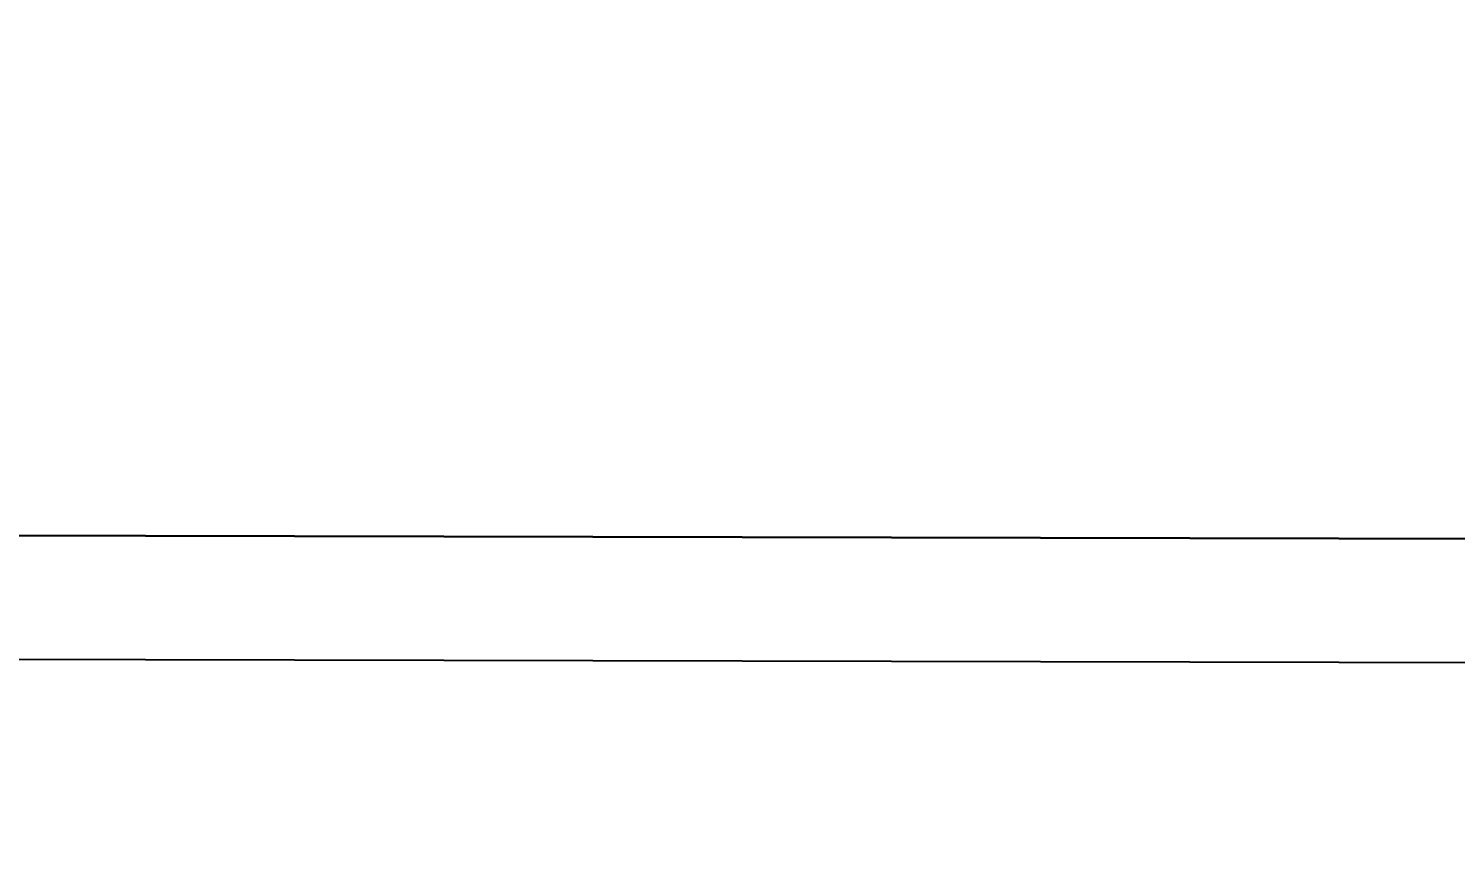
# Model space of a CAD drawing. Header units: millimetres. Extents: x 2454 to 4226, y 715 to 1968.
# Drawn here: x 2860.6 to 2868.69, y 1826.28 to 1830.96 of the extents above; entities that cross this region are included whole.
import ezdxf

# ---------------------------------------------------------------- set-up
doc = ezdxf.new("R2010")
doc.units = ezdxf.units.MM
doc.layers.add('标注', color=3, linetype='Continuous', lineweight=13)
doc.styles.add('SLDTEXTSTYLE1', font='txt.shx', dxfattribs={"width": 0.7, "bigfont": 'gbcbig.shx'})
doc.dimstyles.new('SLDDIMSTYLE12$0', dxfattribs={"dimtxt": 12, "dimasz": 10, "dimexe": 0, "dimexo": 0.0625, "dimgap": 0.875, "dimtad": 1, "dimdec": 1, "dimlfac": 1.8, "dimrnd": 1e-09, "dimzin": 12, "dimdsep": 46, "dimtxsty": 'SLDTEXTSTYLE1', "dimcen": 0.09, "dimdle": 8.16, "dimclrd": 3, "dimclre": 3, "dimadec": 0, "dimazin": 3, "dimtfac": 1, "dimtdec": 1, "dimtofl": 0, "dimtmove": 0, "dimatfit": 3, "dimfxl": 0, "dimfrac": 2, "dimtolj": 1, "dimlwd": 5, "dimlwe": 5, "dimarcsym": 0})

# ---------------------------------------------------------------- blocks, each defined once
blk = doc.blocks.new('*D56')
at = {"layer": 'Defpoints', "color": 0, "transparency": 16777216}
for p in [(3032.6389, 1924.4347), (3032.6389, 1854.7901), (2793.4312, 1778.8955)]:
    blk.add_point(p, dxfattribs=at)
at = {"layer": '标注', "color": 3, "linetype": 'Continuous', "lineweight": 5, "transparency": 16777216}
for p, q in [((3032.6389, 1924.3722), (3032.6389, 1854.7901)), ((2803.4312, 1854.7901), (3022.6389, 1854.7901))]:
    blk.add_line(p, q, dxfattribs=at)
at = {"layer": '标注', "color": 3, "lineweight": 5, "transparency": 16777216}
blk.add_line((2793.4312, 1778.958), (2793.4312, 1854.7901), dxfattribs=at)
at = {"layer": '标注', "color": 3, "transparency": 16777216}
for points in [[(2803.4312, 1856.4568), (2803.4312, 1853.1234), (2793.4312, 1854.7901)], [(3022.6389, 1856.4568), (3022.6389, 1853.1234), (3032.6389, 1854.7901)]]:
    blk.add_solid(points, dxfattribs=at)
at = {"layer": '标注', "color": 0, "transparency": 16777216, "insert": (2913.035, 1869.3794), "char_height": 12, "attachment_point": 5, "style": 'SLDTEXTSTYLE1'}
blk.add_mtext('\\A1;{\\H2.28571x;290}', dxfattribs=at)

msp = doc.modelspace()

# ---------------------------------------------------------------- linework, layer by layer
at = {"color": 7, "linetype": 'Continuous', "lineweight": 25}
for p, q in [((2890.687, 1828.0212), (2841.1895, 1828.1271)), ((2844.7894, 1828.1194), (2885.2873, 1828.0328)), ((2844.7879, 1827.4186), (2885.1862, 1827.3322))]:
    msp.add_line(p, q, dxfattribs=at)

# ---------------------------------------------------------------- dimensions: what is measured, and where the dimension line sits
at = {"layer": '标注'}
dim = msp.add_linear_dim(base=(3032.6389, 1854.7901), p1=(2793.4312, 1778.8955), p2=(3032.6389, 1924.4347), text='{\\H2.28571x;290}', dimstyle='SLDDIMSTYLE12$0', override={"dimtdec": 3, "dimtzin": 0}, dxfattribs=at)
dim.commit()
dim.dimension.update_dxf_attribs({"geometry": '*D56', "text_midpoint": (2913.035, 1854.7901), "dimtype": 160})

doc.saveas('drawing.dxf')
